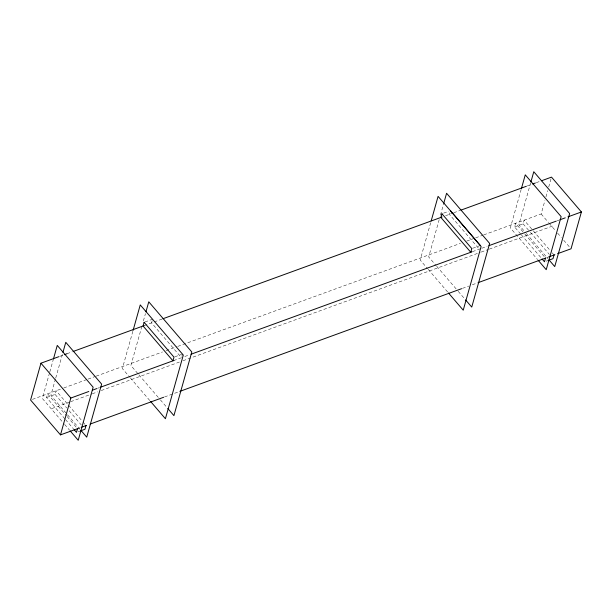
<?xml version="1.0" encoding="UTF-8"?>
<svg xmlns="http://www.w3.org/2000/svg" width="612" height="612" viewBox="0 0 612 612"><rect width="100%" height="100%" fill="white"/><g stroke="black" fill="none" stroke-linecap="round" stroke-linejoin="round"><path stroke-width="0.46" stroke-dasharray="3.06 2.29" d="M49.549 372.853L42.35 398.466L64 423.688M49.809 371.935L53.152 360.047M64.887 418.853L46.581 397.525L47.621 393.837L66.532 415.877M55.485 378.897L50.857 395.36L66.938 414.102M55.746 377.987L62.684 353.292M46.581 397.525L55.095 394.426L56.128 390.739L82.36 421.308M132.842 331.291L122.362 368.569L129.744 377.176M141.869 326.372L130.876 365.471L138.251 374.07M143.399 320.91L145.442 313.635M152.197 320.68L151.577 322.884L181.466 357.722L174.037 360.43M181.879 356.245L182.498 354.034M430.672 222.737L420.192 260.024L427.566 268.622M439.179 219.639L428.698 256.925L436.073 265.524M440.456 215.095L443.524 204.178M449.812 212.869L449.399 214.338L479.288 249.176M521.156 189.475L510.362 227.886L537.573 259.595M520.69 234.059L514.593 226.953L515.625 223.265L524.163 233.218M530.696 182.713L518.869 224.788L525.67 232.713M514.593 226.953L523.099 223.847L524.132 220.167L532.677 230.12M483.725 234.893L541.153 213.963L544.94 200.484M545.95 196.888L547.717 190.6M548.727 187.004L551.007 178.918M144.952 321.996L152.61 319.204M443.623 213.137L448.734 211.278M59.8 356.337L63.388 355.029M66.976 353.721L72.361 351.762M144.141 325.599L162.088 319.059M445.628 215.715L452.811 213.098M453.706 212.769L459.987 210.482M527.284 185.956L531.767 184.319M536.257 182.682L539.845 181.374M32.398 399.391L62.906 388.268M63.801 387.947L87.126 379.44M88.029 379.111L95.204 376.495M96.099 376.173L162.501 351.969M166.089 350.661L176.86 346.736M177.755 346.407L460.4 243.392M466.681 241.105L474.751 238.16M475.654 237.838L482.83 235.222M174.841 356.827L181.649 354.348M472.663 248.281L480.328 245.488M97.767 388.23L99.557 387.572M184.801 356.505L189.284 354.868M472.479 251.654L480.902 248.587M481.805 248.258L487.183 246.292M557.172 220.787L558.97 220.129M51.875 408.541L69.837 401.992M70.732 401.671L91.387 394.136M92.29 393.814L97.675 391.848M101.271 390.54L179.4 362.059M182.996 360.751L480.267 252.404M481.17 252.075L488.353 249.459M489.248 249.13L553.914 225.56M78.435 428.339L80.233 427.681M164.574 396.943L178.934 391.711M462.473 288.367L468.754 286.079M472.342 284.771L477.727 282.805M546.822 257.621L548.918 256.856M78.175 431.735L79.881 431.116M546.187 261.163L547.885 260.544M541.153 213.963L548.474 222.493M549.086 223.204L555.183 230.311M557.624 233.157L561.288 237.418M563.728 240.264L569.826 247.37M533.289 230.831L549.76 250.025M552.2 252.863L554.028 254.997M523.099 223.847L529.808 231.665M530.42 232.376L549.331 254.416M526.289 233.432L547.931 258.654M524.775 233.929L545.514 258.096M521.302 234.771L540.824 257.514M436.693 266.243L457.6 290.601M458.212 291.32L464.975 299.199M428.186 269.341L447.862 292.268M138.87 374.789L159.778 399.154M160.39 399.866L167.153 407.753M130.356 377.887L150.039 400.822M82.972 422.02L85.412 424.858M55.095 394.426L66.685 407.929M69.125 410.774L81.327 424.988M67.557 414.821L79.927 429.234M67.136 416.588L77.51 428.675M65.492 419.564L73.425 428.805M64.612 424.407L69.561 430.175"/><path stroke-width="0.92" d="M58.897 356.666L40.958 363.207L30.6 400.041L60.489 434.88L78.435 428.339M53.405 359.137L57.26 345.413L93.131 387.212L78.221 440.265L70.181 430.894M62.944 352.374L65.775 342.315L101.638 384.114L86.728 437.159L81.166 430.672M60.489 434.88L70.847 398.037L88.794 391.496M77.51 428.675L76.477 432.355L74.037 429.517M86.017 425.569L84.984 429.257L80.73 430.81M133.102 330.381L140.255 304.914L183.302 355.075L165.408 418.73L150.651 401.533M145.954 311.822L148.77 301.815L191.808 351.977L173.915 415.632L167.772 408.464M431.177 220.924L438.085 196.368L481.124 246.529L463.23 310.185L448.474 292.987M443.776 203.268L446.592 193.27L489.638 243.431L471.745 307.086L465.594 299.918M521.416 188.557L525.272 174.841L561.143 216.64L546.225 269.685L538.185 260.314M530.948 181.802L533.779 171.735L569.65 213.534L554.74 266.587L549.171 260.1M545.514 258.096L544.481 261.783L542.041 258.937M554.028 254.997L552.988 258.685L548.735 260.23M541.635 180.724L551.511 177.12L581.4 211.959L571.042 248.793L557.586 253.697M64.283 354.7L66.976 353.721M73.256 351.433L144.141 325.599M162.983 318.73L442.04 217.023M460.882 210.153L526.381 186.278M532.669 183.99L535.355 183.011M92.381 390.188L96.864 388.551M100.46 387.243L174.037 360.43M191.082 354.218L471.928 251.853M488.98 245.642L556.277 221.116M559.865 219.807L565.251 217.841M567.944 216.862L581.4 211.959M81.763 427.122L86.514 425.394M90.102 424.085L163.679 397.264M179.829 391.382L461.578 288.696M478.622 282.476L545.919 257.95M548.918 256.856L554.893 254.684M450.432 210.658L480.328 245.488M40.958 363.207L70.847 398.037M144.103 322.302L143.063 325.989L172.959 360.82L173.992 357.14L144.103 322.302M441.925 213.756L440.892 217.444L470.781 252.274L471.814 248.587L441.925 213.756"/></g></svg>
